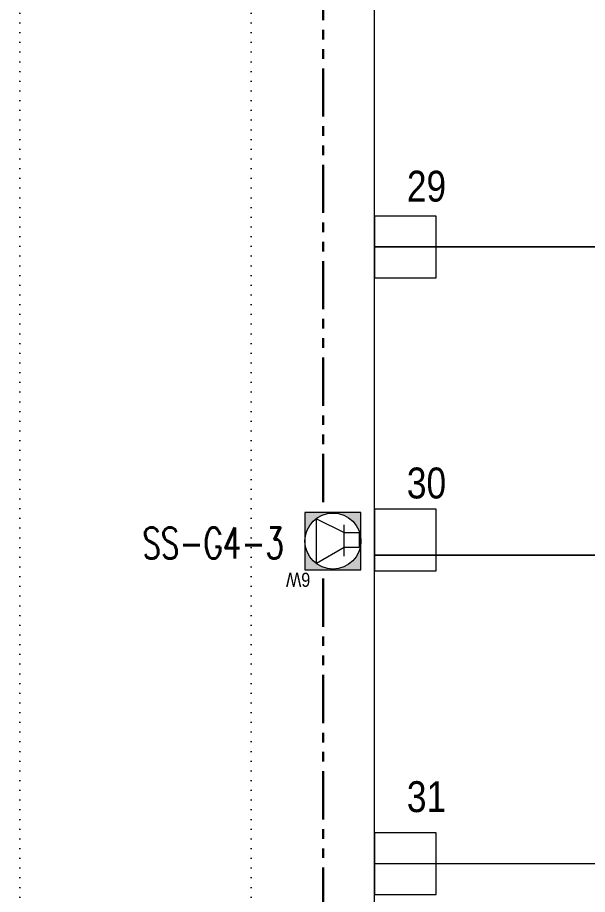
# Model space of a CAD drawing. Header units: metres. Extents: x -13545 to 152404, y -11890 to 28436.
# Drawn here: x 66077 to 66816, y 1600 to 2738 of the extents above; entities that cross this region are included whole.
import ezdxf
from ezdxf.enums import TextEntityAlignment as Align

# ---------------------------------------------------------------- set-up
doc = ezdxf.new("R2010")
doc.units = ezdxf.units.M
doc.header["$LTSCALE"] = 100
doc.header["$MEASUREMENT"] = 0
for name, pattern in [('DOT2', [0.125, 0, -0.125]), ('HIDDEN', [0.375, 0.25, -0.125]), ('PHANTOM2', [1.25, 0.625, -0.125, 0.125, -0.125, 0.125, -0.125])]:
    doc.linetypes.add(name, pattern=pattern)
doc.layers.get('0').update_dxf_attribs({"color": 9, "lineweight": 9})
for name, color, linetype, lineweight in [('01', 9, 'Continuous', 9), ('06D', 9, 'Continuous', 9), ('21', 9, 'Continuous', 9), ('E-6W ACİL ANONS İÇİN HOPARLÖR (SIVAÜSTÜ) (YANGINA DAYANIKLI)', 7, 'Continuous', 30), ('E-KABLO', 7, 'Continuous', 30), ('E-YAZI', 7, 'Continuous', 30), ('Seslendirme', 7, 'Continuous', 9)]:
    doc.layers.add(name, color=color, linetype=linetype, lineweight=lineweight)
doc.styles.add('ILGAZ', font='txttw.shx')
doc.styles.add('MuuM_TEXT-STANDART', font='ARIALN.TTF')

# ---------------------------------------------------------------- blocks, each defined once
blk = doc.blocks.new('ep20n')
at = {"layer": 'Seslendirme'}
h = blk.add_hatch(color=3, dxfattribs=at)
h.paths.add_polyline_path([(59.41, -30.41), (59.41, 0, -1), (0, 0), (0, -30.41)])
h.paths.add_polyline_path([(0, 30.41), (0, 0, -1), (59.41, 0), (59.41, 30.41)])
at = {"layer": 'Seslendirme', "color": 3}
for p, q in [((59.41, 30.41), (0, 30.41)), ((0, 30.41), (0, -30.41)), ((59.41, -30.41), (59.41, 30.41)), ((17.77, 6.89), (47.04, 23.98)), ((47.04, 23.98, 943.8), (47.04, -23.46, 943.8)), ((17.77, 15.98), (17.77, -17.32)), ((1.75, -9.06), (1.75, 6.89)), ((1.75, 6.89), (17.77, 6.89)), ((17.77, -9.06), (1.75, -9.06)), ((47.04, -23.46), (17.77, -9.06)), ((0, -30.41), (59.41, -30.41))]:
    blk.add_line(p, q, dxfattribs=at)
blk.add_circle((29.71, 0), 29.71, dxfattribs=at)
at = {"color": 3, "insert": (53.76, 48.62), "char_height": 15, "attachment_point": 1, "style": 'MuuM_TEXT-STANDART'}
blk.add_mtext_dynamic_manual_height_columns('6W', width=52.4138, gutter_width=150, heights=[0], dxfattribs=at)
blk = doc.blocks.new('p-kolon_80x80')
blk.add_lwpolyline([(-40, -40), (40, -40), (40, 40), (-40, 40)], close=True)
blk = doc.blocks.new('1.bod.mimari.elk')
at = {"layer": '01'}
for p in [(10580, -6190), (10580, -6570), (10580, -6990)]:
    blk.add_blockref('p-kolon_80x80', p, dxfattribs=at)
blk = doc.blocks.new('p-işyeri')
at = {"color": 0, "const_width": 2}
blk.add_lwpolyline([(200, 0), (200, 700), (-200, 700), (-200, 0)], close=True, dxfattribs=at)
blk = doc.blocks.new('1.bod.mimari1.elk')
at = {"layer": '06D', "linetype": 'DOT2'}
for points in [[(10080, -4400), (10080, -7740, 0.4390312), (10610, -8340), (11395.6, -8340)], [(10380, -4400), (10380, -7740, 0.4648838), (10610, -8040), (12425, -8040)]]:
    blk.add_lwpolyline(points, format="xyb", dxfattribs=at)
at = {"layer": '06D', "color": 89, "linetype": 'HIDDEN', "true_color": 0x2e4d23, "rotation": 90}
for p in [(11240, -5990), (11240, -6390), (11240, -6790), (11240, -7190)]:
    blk.add_blockref('p-işyeri', p, dxfattribs=at)
at = {"layer": '21', "style": 'MuuM_TEXT-STANDART'}
for s, p in [('29', (10633.1, -6143.23)), ('30', (10633.1, -6528.28)), ('31', (10633.1, -6935.13))]:
    blk.add_text(s, height=40, dxfattribs=at).set_placement(p, align=Align.BOTTOM_RIGHT)

msp = doc.modelspace()

# ---------------------------------------------------------------- linework, layer by layer
at = {"layer": 'E-KABLO', "color": 5, "linetype": 'PHANTOM2'}
for p, q in [((66473.4, 2109), (66473.4, 3133.4)), ((66473.4, 2009.8), (66473.4, 733.4))]:
    msp.add_line(p, q, dxfattribs=at)

# ---------------------------------------------------------------- block references
at = {"layer": '06D'}
for name in ['1.bod.mimari.elk', '1.bod.mimari1.elk']:
    msp.add_blockref(name, (56000, 8630), dxfattribs=at)
at = {"layer": 'E-6W ACİL ANONS İÇİN HOPARLÖR (SIVAÜSTÜ) (YANGINA DAYANIKLI)', "xscale": 1.222211883244323, "yscale": 1.222211883244323, "zscale": 1.222211883244323, "rotation": 180}
msp.add_blockref('ep20n', (66522.6, 2058.4), dxfattribs=at)

# ---------------------------------------------------------------- texts
at = {"layer": 'E-YAZI', "color": 3, "style": 'ILGAZ', "width": 0.7}
msp.add_text('SS-G4-3', height=40, dxfattribs=at).set_placement((66239, 2035.8))

doc.saveas('drawing.dxf')
